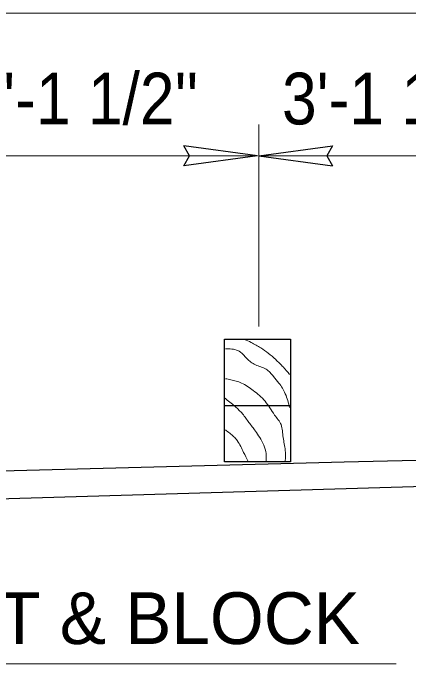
# Model space of a CAD drawing. Extents: x -68 to 845, y -11 to 259.
# Drawn here: x 804.22 to 813.3, y 177.07 to 192.01 of the extents above; entities that cross this region are included whole.
import ezdxf

# ---------------------------------------------------------------- set-up
doc = ezdxf.new("R2010")
doc.units = 0
doc.header["$LTSCALE"] = 0.48
doc.layers.add('1', color=7, linetype='Continuous', lineweight=13)
doc.layers.add('2', color=7, linetype='Continuous', lineweight=13)

msp = doc.modelspace()

# ---------------------------------------------------------------- linework, layer by layer
at = {"layer": '1'}
msp.add_line((809.8529, 184.8106), (809.8529, 189.4483), dxfattribs=at)
at = {"layer": '1', "lineweight": 25}
for p, q in [((809.8222, 188.7323), (808.1363, 188.9639)), ((809.8581, 188.7307), (811.5441, 188.9623)), ((809.8222, 188.7323), (808.1363, 188.5007)), ((809.8581, 188.7307), (811.5441, 188.499)), ((809.0661, 181.7766), (809.0661, 184.5208)), ((809.0661, 183.0017), (810.5852, 183.0017)), ((791.6203, 180.5024), (815.9758, 181.213))]:
    msp.add_line(p, q, dxfattribs=at)
for points in [[(808.1363, 188.5007), (808.2667, 188.7347), (808.1363, 188.9639)], [(811.5441, 188.9623), (811.4137, 188.7283), (811.5441, 188.499)], [(809.0661, 184.5208), (810.5852, 184.5208), (810.5852, 181.7766)], [(795.3201, 181.2621), (804.2391, 181.5071), (811.8103, 181.7031), (817.1273, 181.8256)]]:
    msp.add_lwpolyline(points, dxfattribs=at)
msp.add_lwpolyline([(809.0661, 184.5208), (810.5852, 184.5208), (810.5852, 181.7031), (809.0661, 181.7031)], close=True, dxfattribs=at)
at = {"layer": '1'}
msp.add_lwpolyline([(813.0047, 177.0658), (791.345, 177.0658), (763.0782, 180.7211)], dxfattribs=at)
for points in [[(810.5607, 183.7123), (810.4137, 183.8838), (810.2422, 184.0553), (810.0707, 184.2023), (809.8992, 184.3248), (809.6787, 184.4473), (809.5316, 184.5208)], [(810.5607, 182.9527), (810.4627, 183.2712), (810.3157, 183.5162), (810.1932, 183.6633), (810.0216, 183.8347), (809.7766, 183.9328), (809.5806, 184.0798), (809.4336, 184.2268), (809.1641, 184.3003), (809.0906, 184.3003)], [(810.4627, 181.7276), (810.4627, 181.9726), (810.4137, 182.2666), (810.3647, 182.5607), (810.2177, 182.7812), (809.9972, 183.0997), (809.7276, 183.3448), (809.4581, 183.5162), (809.2131, 183.5897), (809.0906, 183.6142)], [(810.0216, 181.7276), (810.0216, 181.8991), (809.8746, 182.2666), (809.7766, 182.4137), (809.6296, 182.6097), (809.4826, 182.8057), (809.3111, 182.9772), (809.0661, 183.1732)], [(809.6052, 181.7276), (809.5071, 181.9236), (809.3601, 182.1931), (809.1886, 182.3646), (809.0906, 182.4381)]]:
    msp.add_spline(points, degree=3, dxfattribs=at)
at = {"layer": '2'}
for p, q in [((822.2006, 192.0103), (738.6347, 192.0103)), ((802.0016, 188.7315), (809.8226, 188.7315)), ((809.8578, 188.7315), (816.8401, 188.7315))]:
    msp.add_line(p, q, dxfattribs=at)

# ---------------------------------------------------------------- texts
at = {"layer": '1', "width": 0.9}
for p in [(803.1977, 189.4522), (810.3873, 189.4522)]:
    msp.add_text("3'-1 1/2''", height=1.188, dxfattribs=at).set_placement(p)
at = {"layer": '1'}
msp.add_text('GUARDRAIL POST & BLOCK', height=1.188, dxfattribs=at).set_placement((790.8121, 177.5237))

doc.saveas('drawing.dxf')
